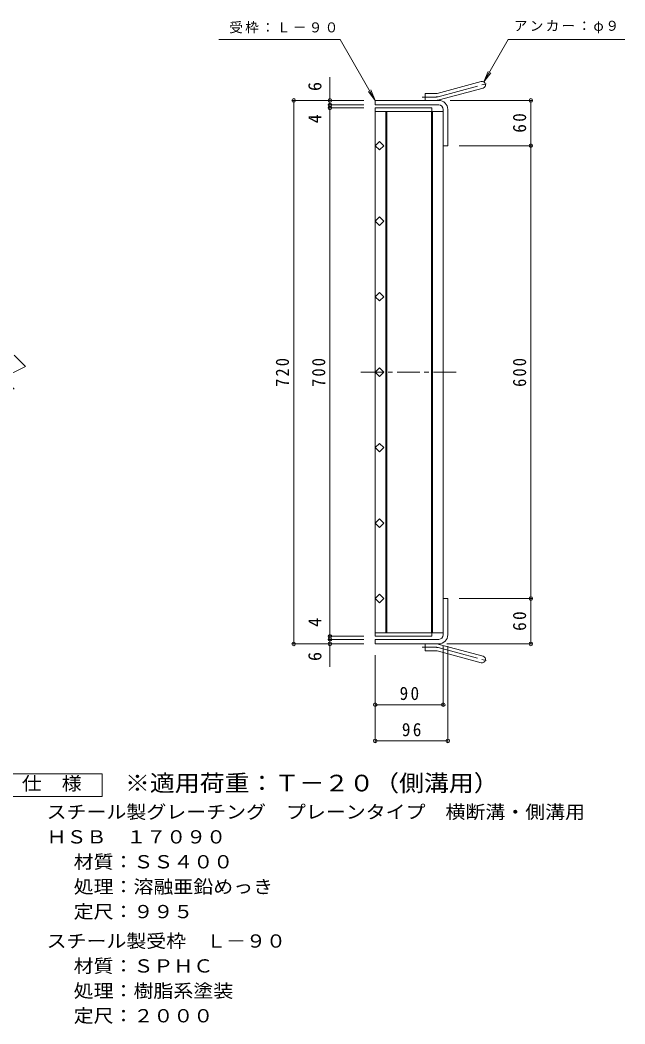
# Model space of a CAD drawing. Units: millimetres, scale not verified. Extents: x -971 to 1034, y -824 to 816.
# Drawn here: x 234 to 1034, y -668 to 662 of the extents above; entities that cross this region are included whole.
import ezdxf
from ezdxf.enums import TextEntityAlignment as Align

# ---------------------------------------------------------------- set-up
doc = ezdxf.new("R2010")
doc.units = ezdxf.units.MM
doc.header["$LTSCALE"] = 6
doc.header["$PDMODE"] = 32
doc.header["$PDSIZE"] = 4.8
doc.linetypes.add('CHAIN1', pattern=[8, 5, -1, 1, -1])
doc.linetypes.add('CHAIN2', pattern=[12, 9, -1, 1, -1])
for name, color, linetype, lineweight in [('B-1_ピット', 2, 'Continuous', 9), ('B-2_蓋', 3, 'Continuous', 9), ('B-4_寸法', 7, 'Continuous', 9), ('F-4_F-4ﾚｲﾔ', 2, 'Continuous', 9)]:
    doc.layers.add(name, color=color, linetype=linetype, lineweight=lineweight)
doc.styles.add('ＭＳ ゴシック', font='')
doc.styles.get('ＭＳ ゴシック').set_extended_font_data('MS Gothic')

msp = doc.modelspace()

# ---------------------------------------------------------------- linework, layer by layer
at = {"layer": 'B-1_ピット'}
for p, q in [((785.929, 564.871), (844.119, 580.464)), ((769.784, 555.565), (769.784, 564.565)), ((783.599, 564.565), (769.784, 564.565)), ((788.258, 556.178), (846.448, 571.77)), ((703.784, 549.565), (703.784, 555.565)), ((787.784, 555.565), (703.784, 555.565)), ((787.784, 549.565), (703.784, 549.565)), ((793.784, 543.565), (793.784, 495.565)), ((799.784, 543.565), (799.784, 495.565)), ((793.784, 495.565), (799.784, 495.565)), ((793.784, -104.435), (799.784, -104.435)), ((793.784, -152.436), (793.784, -104.435)), ((799.784, -104.435), (799.784, -152.436)), ((703.784, -158.435), (703.784, -164.435)), ((787.784, -158.435), (703.784, -158.435)), ((787.784, -164.435), (703.784, -164.435)), ((769.784, -164.435), (769.784, -173.436)), ((788.258, -165.049), (846.448, -180.641)), ((783.599, -173.436), (769.784, -173.436)), ((785.929, -173.742), (844.119, -189.334))]:
    msp.add_line(p, q, dxfattribs=at)
at = {"layer": 'B-1_ピット', "linetype": 'CHAIN2'}
for p, q in [((787.093, 560.525), (852.26, 577.986)), ((783.599, 560.065), (765.979, 560.065)), ((783.599, -168.935), (765.979, -168.935)), ((787.093, -169.395), (852.26, -186.857))]:
    msp.add_line(p, q, dxfattribs=at)
at = {"layer": 'B-1_ピット'}
for centre, radius, start, end in [((845.284, 576.117), 4.5, 285.00014, 104.99991), ((783.599, 573.565), 9, 270, 285.00002), ((783.599, 573.565), 18, 270, 285), ((787.784, 543.565), 12, 0, 90), ((787.784, 543.565), 6, 0, 90), ((787.784, -152.436), 6, 270, 0), ((787.784, -152.436), 12, 270, 0), ((783.599, -182.435), 18, 75, 90), ((783.599, -182.435), 9, 74.99998, 90), ((845.284, -184.988), 4.5, 255.00008, 74.99986)]:
    msp.add_arc(centre, radius, start, end, dxfattribs=at)
at = {"layer": 'B-1_ピット', "linetype": 'CHAIN2'}
for centre, start, end in [((783.599, 573.565), 270, 284.99995), ((783.599, -182.435), 75.00005, 90)]:
    msp.add_arc(centre, 13.5, start, end, dxfattribs=at)
at = {"layer": 'B-2_蓋'}
for p, q in [((703.784, 545.565), (703.784, -154.435)), ((703.784, 541.065), (793.784, 541.065)), ((717.784, 541.065), (717.784, -149.935)), ((719.284, 541.065), (719.284, -149.935)), ((778.284, 541.065), (778.284, -149.935)), ((779.784, 541.065), (779.784, -149.935)), ((793.784, 541.065), (793.784, -149.935)), ((703.784, -149.935), (793.784, -149.935))]:
    msp.add_line(p, q, dxfattribs=at)
at = {"layer": 'B-2_蓋', "linetype": 'CHAIN1'}
msp.add_line((684.73, 195.565), (811.318, 195.565), dxfattribs=at)
at = {"layer": 'B-2_蓋'}
for points in [[(703.784, 545.565), (778.784, 545.565), (778.784, 541.065)], [(225.63, 173.065), (210.63, 188.065), (240.63, 203.065), (225.63, 218.065)], [(703.784, -154.435), (778.784, -154.435), (778.784, -149.935)]]:
    msp.add_lwpolyline(points, dxfattribs=at)
for points in [[(715.097, 495.565), (709.441, 489.908), (703.784, 495.565), (709.441, 501.222)], [(715.097, 395.565), (709.441, 389.909), (703.784, 395.565), (709.441, 401.222)], [(715.097, 295.566), (709.441, 289.909), (703.784, 295.566), (709.441, 301.223)], [(715.097, 195.567), (709.441, 189.91), (703.784, 195.567), (709.441, 201.224)], [(715.097, 95.567), (709.441, 89.91), (703.784, 95.567), (709.441, 101.224)], [(715.097, -4.432), (709.441, -10.089), (703.784, -4.432), (709.441, 1.225)], [(715.097, -104.431), (709.441, -110.088), (703.784, -104.431), (709.441, -98.775)]]:
    msp.add_lwpolyline(points, close=True, dxfattribs=at)
at = {"layer": 'B-4_寸法'}
for p, q in [((643.784, -194.68), (643.784, 586.425)), ((847.534, 580.014), (853.274, 593.872)), ((847.534, 580.014), (856.665, 591.914)), ((703.784, 555.565), (694.652, 567.465)), ((703.784, 555.565), (698.044, 569.423)), ((688.784, 555.565), (593.984, 555.565)), ((595.784, -164.435), (595.784, 555.565)), ((688.784, 549.565), (641.984, 549.565)), ((688.784, 545.565), (641.984, 545.565)), ((802.784, 555.565), (911.584, 555.565)), ((909.784, -164.435), (909.784, 555.565)), ((814.784, 495.565), (911.584, 495.565)), ((814.784, -104.435), (911.584, -104.435)), ((688.784, -154.435), (641.984, -154.435)), ((688.784, -158.435), (641.984, -158.435)), ((688.784, -164.435), (593.984, -164.435)), ((793.784, -167.436), (793.784, -246.836)), ((798.599, -164.435), (911.584, -164.435)), ((799.784, -167.436), (799.784, -294.836)), ((703.784, -179.435), (703.784, -294.836)), ((703.784, -245.036), (793.784, -245.036)), ((703.784, -293.036), (799.784, -293.036))]:
    msp.add_line(p, q, dxfattribs=at)
for points in [[(703.784, 555.565), (657.25, 636.164), (496.479, 636.164)], [(847.534, 580.014), (879.952, 636.164), (1034.347, 636.164)]]:
    msp.add_lwpolyline(points, dxfattribs=at)
for p in [(595.784, 555.565), (643.784, 555.565), (643.784, 549.565), (643.784, 545.565), (909.784, 555.565), (909.784, 495.565), (909.784, -104.435), (643.784, -154.435), (643.784, -158.435), (595.784, -164.435), (643.784, -164.435), (909.784, -164.435), (703.784, -245.036), (793.784, -245.036), (703.784, -293.036), (799.784, -293.036)]:
    msp.add_point(p, dxfattribs=at)
at = {"layer": 'F-4_F-4ﾚｲﾔ'}
msp.add_lwpolyline([(207.351, -366.432), (207.351, -336.433), (342.351, -336.433), (342.351, -366.432)], close=True, dxfattribs=at)

# ---------------------------------------------------------------- texts
at = {"layer": 'B-4_寸法', "color": 2, "style": 'ＭＳ ゴシック'}
for s, p in [('6', (637.784, 568.013)), ('4', (637.784, 525.328)), ('4', (637.784, -141.893)), ('6', (637.784, -187.143))]:
    msp.add_text(s, height=17.6, rotation=90, dxfattribs=at).set_placement(p, align=Align.BOTTOM_LEFT)
at = {"layer": 'B-4_寸法', "char_height": 13.2, "attachment_point": 7, "style": 'ＭＳ ゴシック'}
for s, insert in [('\\T1.17;受枠：Ｌ－９０', (510.431, 644.253)), ('\\T1.17;アンカー：φ９', (887.331, 644.253))]:
    msp.add_mtext(s, dxfattribs=dict(at, insert=insert))
at = {"layer": 'B-4_寸法', "color": 2, "char_height": 17.6, "attachment_point": 7, "rotation": 90, "style": 'ＭＳ ゴシック'}
for s, insert in [('\\T1.27;\\W0.95;60', (903.784, 512.815)), ('\\T1.27;\\W0.9;720', (589.784, 176.065)), ('\\T1.27;\\W0.9;700', (637.784, 176.065)), ('\\T1.27;\\W0.9;600', (903.784, 176.065)), ('\\T1.27;\\W0.95;60', (903.784, -147.185))]:
    msp.add_mtext(s, dxfattribs=dict(at, insert=insert))
at = {"layer": 'B-4_寸法', "color": 2, "char_height": 17.6, "attachment_point": 7, "style": 'ＭＳ ゴシック'}
for s, insert in [('\\T1.27;\\W0.95;90', (736.034, -239.036)), ('\\T1.27;\\W0.95;96', (739.034, -287.036))]:
    msp.add_mtext(s, dxfattribs=dict(at, insert=insert))
at = {"layer": 'F-4_F-4ﾚｲﾔ', "style": 'ＭＳ ゴシック', "width": 1.1}
for s, p in [('仕\u3000様', (235.851, -363.433)), ('スチール製グレーチング\u3000プレーンタイプ\u3000横断溝・側溝用', (268.605, -401.185)), ('ＨＳＢ\u3000１７０９０', (268.605, -434.185)), ('材質：ＳＳ４００', (304.432, -467.185)), ('処理：溶融亜鉛めっき', (304.432, -500.185)), ('定尺：９９５', (304.432, -533.185)), ('スチール製受枠\u3000Ｌ－９０', (268.605, -572.185)), ('材質：ＳＰＨＣ', (304.433, -605.185)), ('処理：樹脂系塗装', (304.433, -638.185)), ('定尺：２０００', (304.433, -671.185))]:
    msp.add_text(s, height=17.6, dxfattribs=at).set_placement(p, align=Align.BOTTOM_LEFT)
at = {"layer": 'F-4_F-4ﾚｲﾔ', "color": 3, "style": 'ＭＳ ゴシック', "width": 1.1}
msp.add_text('※適用荷重：Ｔ－２０（側溝用）', height=21.99, dxfattribs=at).set_placement((372.351, -366.432), align=Align.BOTTOM_LEFT)

doc.saveas('drawing.dxf')
